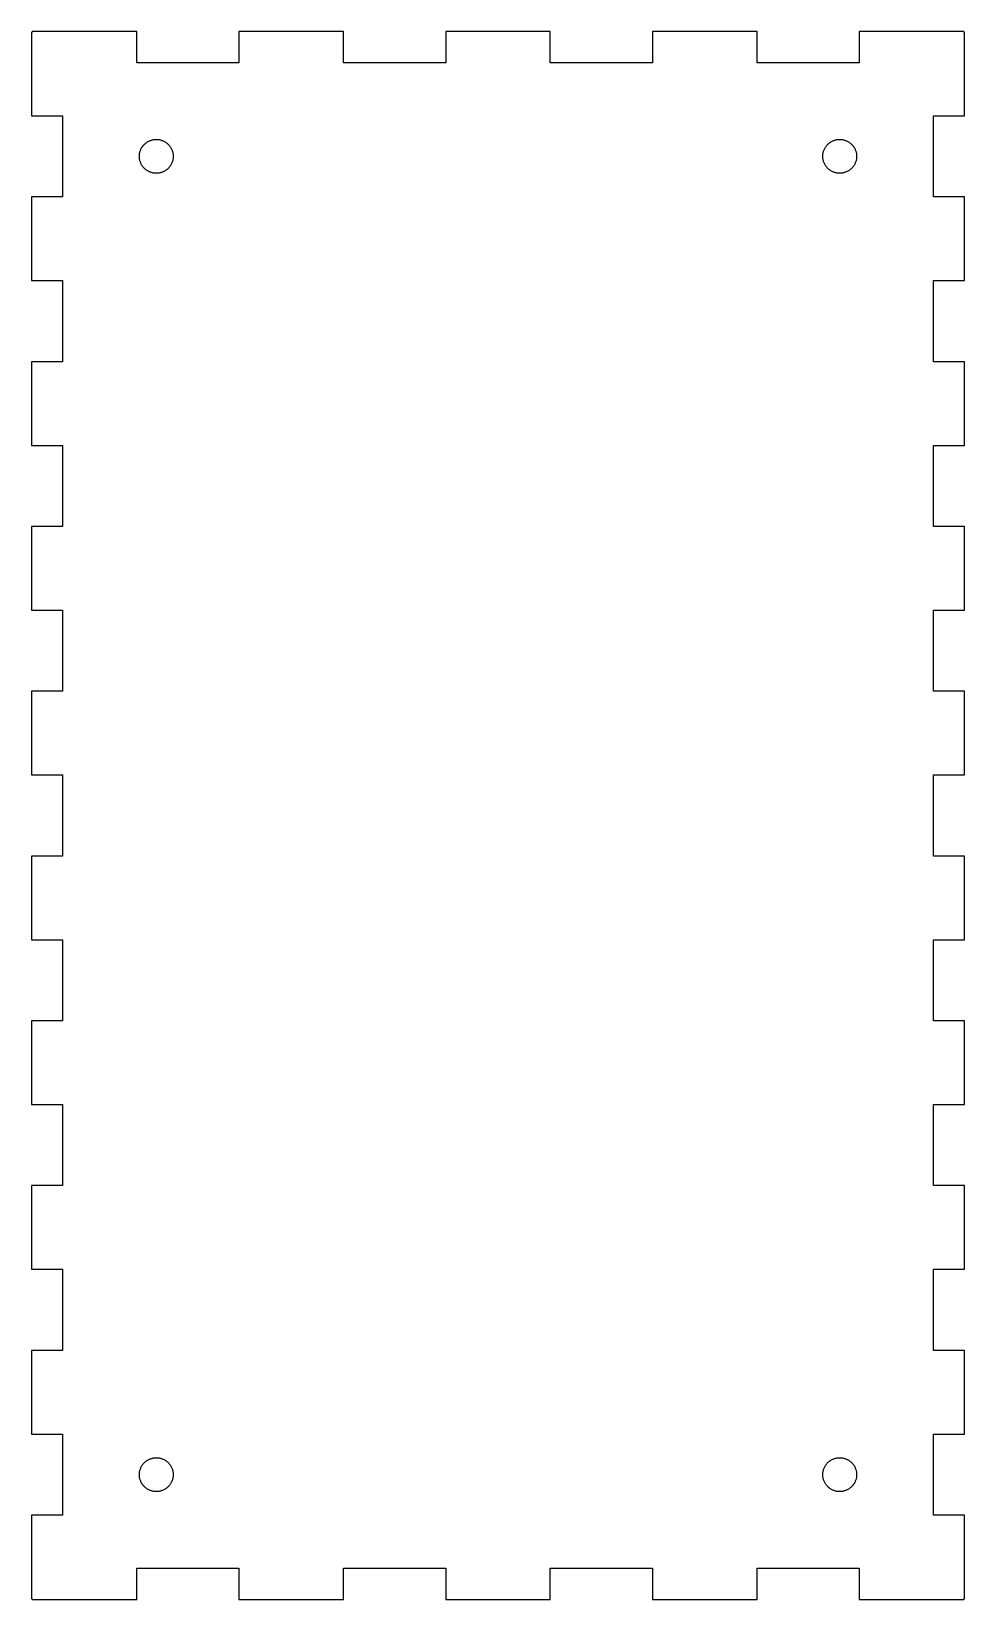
# Model space of a CAD drawing. Header units: metres. Extents: x 5 to 115, y -93 to 93.
import ezdxf

# ---------------------------------------------------------------- set-up
doc = ezdxf.new("R2010")
doc.units = ezdxf.units.M

msp = doc.modelspace()

# ---------------------------------------------------------------- linework, layer by layer
for p, q in [((17.2922, 92.67), (4.93001, 92.67)), ((4.93001, 92.67), (4.93001, 92.57)), ((17.2922, 88.97), (17.2922, 92.67)), ((41.7367, 92.67), (29.3745, 92.67)), ((29.3745, 92.67), (29.3745, 88.97)), ((41.7367, 88.97), (41.7367, 92.67)), ((66.1811, 92.67), (53.8189, 92.67)), ((53.8189, 92.67), (53.8189, 88.97)), ((66.1811, 88.97), (66.1811, 92.67)), ((90.6255, 92.67), (78.2633, 92.67)), ((78.2633, 92.67), (78.2633, 88.97)), ((90.6255, 88.97), (90.6255, 92.67)), ((115.07, 92.67), (102.708, 92.67)), ((102.708, 92.67), (102.708, 88.97)), ((115.07, 92.57), (115.07, 92.67)), ((4.93001, 92.57), (4.83, 92.57)), ((4.83, 92.57), (4.83, 82.6931)), ((115.17, 92.57), (115.07, 92.57)), ((115.17, 82.6931), (115.17, 92.57)), ((29.3745, 88.97), (17.2922, 88.97)), ((53.8189, 88.97), (41.7367, 88.97)), ((78.2633, 88.97), (66.1811, 88.97)), ((102.708, 88.97), (90.6255, 88.97)), ((4.83, 82.6931), (8.53001, 82.6931)), ((8.53001, 82.6931), (8.53001, 73.0963)), ((111.47, 73.0963), (111.47, 82.6931)), ((111.47, 82.6931), (115.17, 82.6931)), ((18.7107, 79.6914), (18.7865, 79.7271)), ((18.7865, 79.7271), (18.8638, 79.7596)), ((18.8638, 79.7596), (18.9423, 79.7887)), ((18.9423, 79.7887), (19.0219, 79.8146)), ((19.0219, 79.8146), (19.1026, 79.8372)), ((19.1026, 79.8372), (19.1842, 79.8563)), ((19.1842, 79.8563), (19.2665, 79.872)), ((19.2665, 79.872), (19.3493, 79.8842)), ((19.3493, 79.8842), (19.4326, 79.893)), ((19.4326, 79.893), (19.5163, 79.8982)), ((19.5163, 79.8982), (19.6, 79.9)), ((19.6, 79.9), (19.6838, 79.8982)), ((19.6838, 79.8982), (19.7674, 79.893)), ((19.7674, 79.893), (19.8507, 79.8842)), ((19.8507, 79.8842), (19.9335, 79.872)), ((19.9335, 79.872), (20.0158, 79.8563)), ((20.0158, 79.8563), (20.0974, 79.8372)), ((20.0974, 79.8372), (20.1781, 79.8146)), ((20.1781, 79.8146), (20.2577, 79.7887)), ((20.2577, 79.7887), (20.3363, 79.7596)), ((20.3363, 79.7596), (20.4135, 79.7271)), ((20.4135, 79.7271), (20.4893, 79.6914)), ((99.5107, 79.6914), (99.5865, 79.7271)), ((99.5865, 79.7271), (99.6637, 79.7596)), ((99.6637, 79.7596), (99.7423, 79.7887)), ((99.7423, 79.7887), (99.8219, 79.8146)), ((99.8219, 79.8146), (99.9026, 79.8372)), ((99.9026, 79.8372), (99.9842, 79.8563)), ((99.9842, 79.8563), (100.066, 79.872)), ((100.066, 79.872), (100.149, 79.8842)), ((100.149, 79.8842), (100.233, 79.893)), ((100.233, 79.893), (100.316, 79.8982)), ((100.316, 79.8982), (100.4, 79.9)), ((100.4, 79.9), (100.484, 79.8982)), ((100.484, 79.8982), (100.567, 79.893)), ((100.567, 79.893), (100.651, 79.8842)), ((100.651, 79.8842), (100.734, 79.872)), ((100.734, 79.872), (100.816, 79.8563)), ((100.816, 79.8563), (100.897, 79.8372)), ((100.897, 79.8372), (100.978, 79.8146)), ((100.978, 79.8146), (101.058, 79.7887)), ((101.058, 79.7887), (101.136, 79.7596)), ((101.136, 79.7596), (101.213, 79.7271)), ((101.213, 79.7271), (101.289, 79.6914)), ((17.6004, 77.9419), (17.604, 78.0256)), ((17.6004, 77.8581), (17.6004, 77.9419)), ((17.604, 77.7744), (17.6004, 77.8581)), ((17.604, 78.0256), (17.611, 78.1091)), ((17.611, 78.1091), (17.6215, 78.1922)), ((17.6215, 78.1922), (17.6354, 78.2747)), ((17.6354, 78.2747), (17.6528, 78.3567)), ((17.6528, 78.3567), (17.6737, 78.4378)), ((17.6737, 78.4378), (17.6979, 78.518)), ((17.6979, 78.518), (17.7254, 78.5971)), ((17.7254, 78.5971), (17.7563, 78.675)), ((17.7563, 78.675), (17.7904, 78.7516)), ((17.7904, 78.7516), (17.8276, 78.8266)), ((17.8276, 78.8266), (17.868, 78.9)), ((17.868, 78.9), (17.9113, 78.9716)), ((17.9113, 78.9716), (17.9577, 79.0414)), ((17.9577, 79.0414), (18.0069, 79.1092)), ((18.0069, 79.1092), (18.059, 79.1748)), ((18.059, 79.1748), (18.1137, 79.2383)), ((18.1137, 79.2383), (18.1711, 79.2993)), ((18.1711, 79.2993), (18.2309, 79.3579)), ((18.2309, 79.3579), (18.2932, 79.414)), ((18.2932, 79.414), (18.3577, 79.4674)), ((18.3577, 79.4674), (18.4244, 79.518)), ((18.4244, 79.518), (18.4932, 79.5658)), ((18.4932, 79.5658), (18.5639, 79.6107)), ((18.5639, 79.6107), (18.6365, 79.6526)), ((18.6365, 79.6526), (18.7107, 79.6914)), ((20.4893, 79.6914), (20.5635, 79.6526)), ((20.5635, 79.6526), (20.6361, 79.6107)), ((20.6361, 79.6107), (20.7068, 79.5658)), ((20.7068, 79.5658), (20.7756, 79.518)), ((20.7756, 79.518), (20.8423, 79.4674)), ((20.8423, 79.4674), (20.9068, 79.414)), ((20.9068, 79.414), (20.9691, 79.3579)), ((20.9691, 79.3579), (21.0289, 79.2993)), ((21.0289, 79.2993), (21.0863, 79.2383)), ((21.0863, 79.2383), (21.141, 79.1748)), ((21.141, 79.1748), (21.1931, 79.1092)), ((21.1931, 79.1092), (21.2423, 79.0414)), ((21.2423, 79.0414), (21.2887, 78.9716)), ((21.2887, 78.9716), (21.3321, 78.9)), ((21.3321, 78.9), (21.3724, 78.8266)), ((21.3724, 78.8266), (21.4097, 78.7516)), ((21.4097, 78.7516), (21.4437, 78.675)), ((21.4437, 78.675), (21.4746, 78.5971)), ((21.4746, 78.5971), (21.5021, 78.518)), ((21.5021, 78.518), (21.5263, 78.4378)), ((21.5263, 78.4378), (21.5472, 78.3567)), ((21.5472, 78.3567), (21.5646, 78.2747)), ((21.5646, 78.2747), (21.5786, 78.1922)), ((21.5786, 78.1922), (21.5891, 78.1091)), ((21.5891, 78.1091), (21.5961, 78.0256)), ((21.5961, 78.0256), (21.5996, 77.9419)), ((21.5996, 77.8581), (21.5961, 77.7744)), ((21.5996, 77.9419), (21.5996, 77.8581)), ((98.4004, 77.9419), (98.4039, 78.0256)), ((98.4004, 77.8581), (98.4004, 77.9419)), ((98.4039, 77.7744), (98.4004, 77.8581)), ((98.4039, 78.0256), (98.4109, 78.1091)), ((98.4109, 78.1091), (98.4214, 78.1922)), ((98.4214, 78.1922), (98.4354, 78.2747)), ((98.4354, 78.2747), (98.4528, 78.3567)), ((98.4528, 78.3567), (98.4737, 78.4378)), ((98.4737, 78.4378), (98.4979, 78.518)), ((98.4979, 78.518), (98.5254, 78.5971)), ((98.5254, 78.5971), (98.5563, 78.675)), ((98.5563, 78.675), (98.5903, 78.7516)), ((98.5903, 78.7516), (98.6276, 78.8266)), ((98.6276, 78.8266), (98.6679, 78.9)), ((98.6679, 78.9), (98.7113, 78.9716)), ((98.7113, 78.9716), (98.7577, 79.0414)), ((98.7577, 79.0414), (98.8069, 79.1092)), ((98.8069, 79.1092), (98.859, 79.1748)), ((98.859, 79.1748), (98.9137, 79.2383)), ((98.9137, 79.2383), (98.9711, 79.2993)), ((98.9711, 79.2993), (99.0309, 79.3579)), ((99.0309, 79.3579), (99.0932, 79.414)), ((99.0932, 79.414), (99.1577, 79.4674)), ((99.1577, 79.4674), (99.2244, 79.518)), ((99.2244, 79.518), (99.2932, 79.5658)), ((99.2932, 79.5658), (99.3639, 79.6107)), ((99.3639, 79.6107), (99.4365, 79.6526)), ((99.4365, 79.6526), (99.5107, 79.6914)), ((101.289, 79.6914), (101.363, 79.6526)), ((101.363, 79.6526), (101.436, 79.6107)), ((101.436, 79.6107), (101.507, 79.5658)), ((101.507, 79.5658), (101.576, 79.518)), ((101.576, 79.518), (101.642, 79.4674)), ((101.642, 79.4674), (101.707, 79.414)), ((101.707, 79.414), (101.769, 79.3579)), ((101.769, 79.3579), (101.829, 79.2993)), ((101.829, 79.2993), (101.886, 79.2383)), ((101.886, 79.2383), (101.941, 79.1748)), ((101.941, 79.1748), (101.993, 79.1092)), ((101.993, 79.1092), (102.042, 79.0414)), ((102.042, 79.0414), (102.089, 78.9716)), ((102.089, 78.9716), (102.132, 78.9)), ((102.132, 78.9), (102.172, 78.8266)), ((102.172, 78.8266), (102.21, 78.7516)), ((102.21, 78.7516), (102.244, 78.675)), ((102.244, 78.675), (102.275, 78.5971)), ((102.275, 78.5971), (102.302, 78.518)), ((102.302, 78.518), (102.326, 78.4378)), ((102.326, 78.4378), (102.347, 78.3567)), ((102.347, 78.3567), (102.365, 78.2747)), ((102.365, 78.2747), (102.379, 78.1922)), ((102.379, 78.1922), (102.389, 78.1091)), ((102.389, 78.1091), (102.396, 78.0256)), ((102.396, 78.0256), (102.4, 77.9419)), ((102.4, 77.8581), (102.396, 77.7744)), ((102.4, 77.9419), (102.4, 77.8581)), ((17.611, 77.6909), (17.604, 77.7744)), ((17.6215, 77.6078), (17.611, 77.6909)), ((17.6354, 77.5252), (17.6215, 77.6078)), ((17.6528, 77.4433), (17.6354, 77.5252)), ((17.6737, 77.3622), (17.6528, 77.4433)), ((17.6979, 77.282), (17.6737, 77.3622)), ((17.7254, 77.2029), (17.6979, 77.282)), ((17.7563, 77.125), (17.7254, 77.2029)), ((17.7904, 77.0484), (17.7563, 77.125)), ((17.8276, 76.9734), (17.7904, 77.0484)), ((17.868, 76.9), (17.8276, 76.9734)), ((17.9113, 76.8283), (17.868, 76.9)), ((17.9577, 76.7586), (17.9113, 76.8283)), ((18.0069, 76.6908), (17.9577, 76.7586)), ((18.059, 76.6251), (18.0069, 76.6908)), ((18.1137, 76.5617), (18.059, 76.6251)), ((18.1711, 76.5007), (18.1137, 76.5617)), ((18.2309, 76.4421), (18.1711, 76.5007)), ((18.2932, 76.386), (18.2309, 76.4421)), ((18.3577, 76.3326), (18.2932, 76.386)), ((18.4244, 76.282), (18.3577, 76.3326)), ((18.4932, 76.2341), (18.4244, 76.282)), ((18.5639, 76.1893), (18.4932, 76.2341)), ((18.6365, 76.1474), (18.5639, 76.1893)), ((18.7107, 76.1086), (18.6365, 76.1474)), ((18.7865, 76.0729), (18.7107, 76.1086)), ((18.8638, 76.0404), (18.7865, 76.0729)), ((18.9423, 76.0112), (18.8638, 76.0404)), ((19.0219, 75.9854), (18.9423, 76.0112)), ((20.2577, 76.0112), (20.1781, 75.9854)), ((20.3363, 76.0404), (20.2577, 76.0112)), ((20.4135, 76.0729), (20.3363, 76.0404)), ((20.4893, 76.1086), (20.4135, 76.0729)), ((20.5635, 76.1474), (20.4893, 76.1086)), ((20.6361, 76.1893), (20.5635, 76.1474)), ((20.7068, 76.2341), (20.6361, 76.1893)), ((20.7756, 76.282), (20.7068, 76.2341)), ((20.8423, 76.3326), (20.7756, 76.282)), ((20.9068, 76.386), (20.8423, 76.3326)), ((20.9691, 76.4421), (20.9068, 76.386)), ((21.0289, 76.5007), (20.9691, 76.4421)), ((21.0863, 76.5617), (21.0289, 76.5007)), ((21.141, 76.6251), (21.0863, 76.5617)), ((21.1931, 76.6908), (21.141, 76.6251)), ((21.2423, 76.7586), (21.1931, 76.6908)), ((21.2887, 76.8283), (21.2423, 76.7586)), ((21.3321, 76.9), (21.2887, 76.8283)), ((21.3724, 76.9734), (21.3321, 76.9)), ((21.4097, 77.0484), (21.3724, 76.9734)), ((21.4437, 77.125), (21.4097, 77.0484)), ((21.4746, 77.2029), (21.4437, 77.125)), ((21.5021, 77.282), (21.4746, 77.2029)), ((21.5263, 77.3622), (21.5021, 77.282)), ((21.5472, 77.4433), (21.5263, 77.3622)), ((21.5646, 77.5252), (21.5472, 77.4433)), ((21.5786, 77.6078), (21.5646, 77.5252)), ((21.5891, 77.6909), (21.5786, 77.6078)), ((21.5961, 77.7744), (21.5891, 77.6909)), ((98.4109, 77.6909), (98.4039, 77.7744)), ((98.4214, 77.6078), (98.4109, 77.6909)), ((98.4354, 77.5252), (98.4214, 77.6078)), ((98.4528, 77.4433), (98.4354, 77.5252)), ((98.4737, 77.3622), (98.4528, 77.4433)), ((98.4979, 77.282), (98.4737, 77.3622)), ((98.5254, 77.2029), (98.4979, 77.282)), ((98.5563, 77.125), (98.5254, 77.2029)), ((98.5903, 77.0484), (98.5563, 77.125)), ((98.6276, 76.9734), (98.5903, 77.0484)), ((98.6679, 76.9), (98.6276, 76.9734)), ((98.7113, 76.8283), (98.6679, 76.9)), ((98.7577, 76.7586), (98.7113, 76.8283)), ((98.8069, 76.6908), (98.7577, 76.7586)), ((98.859, 76.6251), (98.8069, 76.6908)), ((98.9137, 76.5617), (98.859, 76.6251)), ((98.9711, 76.5007), (98.9137, 76.5617)), ((99.0309, 76.4421), (98.9711, 76.5007)), ((99.0932, 76.386), (99.0309, 76.4421)), ((99.1577, 76.3326), (99.0932, 76.386)), ((99.2244, 76.282), (99.1577, 76.3326)), ((99.2932, 76.2341), (99.2244, 76.282)), ((99.3639, 76.1893), (99.2932, 76.2341)), ((99.4365, 76.1474), (99.3639, 76.1893)), ((99.5107, 76.1086), (99.4365, 76.1474)), ((99.5865, 76.0729), (99.5107, 76.1086)), ((99.6637, 76.0404), (99.5865, 76.0729)), ((99.7423, 76.0112), (99.6637, 76.0404)), ((99.8219, 75.9854), (99.7423, 76.0112)), ((101.058, 76.0112), (100.978, 75.9854)), ((101.136, 76.0404), (101.058, 76.0112)), ((101.213, 76.0729), (101.136, 76.0404)), ((101.289, 76.1086), (101.213, 76.0729)), ((101.363, 76.1474), (101.289, 76.1086)), ((101.436, 76.1893), (101.363, 76.1474)), ((101.507, 76.2341), (101.436, 76.1893)), ((101.576, 76.282), (101.507, 76.2341)), ((101.642, 76.3326), (101.576, 76.282)), ((101.707, 76.386), (101.642, 76.3326)), ((101.769, 76.4421), (101.707, 76.386)), ((101.829, 76.5007), (101.769, 76.4421)), ((101.886, 76.5617), (101.829, 76.5007)), ((101.941, 76.6251), (101.886, 76.5617)), ((101.993, 76.6908), (101.941, 76.6251)), ((102.042, 76.7586), (101.993, 76.6908)), ((102.089, 76.8283), (102.042, 76.7586)), ((102.132, 76.9), (102.089, 76.8283)), ((102.172, 76.9734), (102.132, 76.9)), ((102.21, 77.0484), (102.172, 76.9734)), ((102.244, 77.125), (102.21, 77.0484)), ((102.275, 77.2029), (102.244, 77.125)), ((102.302, 77.282), (102.275, 77.2029)), ((102.326, 77.3622), (102.302, 77.282)), ((102.347, 77.4433), (102.326, 77.3622)), ((102.365, 77.5252), (102.347, 77.4433)), ((102.379, 77.6078), (102.365, 77.5252)), ((102.389, 77.6909), (102.379, 77.6078)), ((102.396, 77.7744), (102.389, 77.6909)), ((19.1026, 75.9628), (19.0219, 75.9854)), ((19.1842, 75.9437), (19.1026, 75.9628)), ((19.2665, 75.928), (19.1842, 75.9437)), ((19.3493, 75.9158), (19.2665, 75.928)), ((19.4326, 75.907), (19.3493, 75.9158)), ((19.5163, 75.9017), (19.4326, 75.907)), ((19.6, 75.9), (19.5163, 75.9017)), ((19.6838, 75.9017), (19.6, 75.9)), ((19.7674, 75.907), (19.6838, 75.9017)), ((19.8507, 75.9158), (19.7674, 75.907)), ((19.9335, 75.928), (19.8507, 75.9158)), ((20.0158, 75.9437), (19.9335, 75.928)), ((20.0974, 75.9628), (20.0158, 75.9437)), ((20.1781, 75.9854), (20.0974, 75.9628)), ((99.9026, 75.9628), (99.8219, 75.9854)), ((99.9842, 75.9437), (99.9026, 75.9628)), ((100.066, 75.928), (99.9842, 75.9437)), ((100.149, 75.9158), (100.066, 75.928)), ((100.233, 75.907), (100.149, 75.9158)), ((100.316, 75.9017), (100.233, 75.907)), ((100.4, 75.9), (100.316, 75.9017)), ((100.484, 75.9017), (100.4, 75.9)), ((100.567, 75.907), (100.484, 75.9017)), ((100.651, 75.9158), (100.567, 75.907)), ((100.734, 75.928), (100.651, 75.9158)), ((100.816, 75.9437), (100.734, 75.928)), ((100.897, 75.9628), (100.816, 75.9437)), ((100.978, 75.9854), (100.897, 75.9628)), ((8.53001, 73.0963), (4.83, 73.0963)), ((4.83, 73.0963), (4.83, 63.2195)), ((115.17, 73.0963), (111.47, 73.0963)), ((115.17, 63.2195), (115.17, 73.0963)), ((4.83, 63.2195), (8.53001, 63.2195)), ((8.53001, 63.2195), (8.53001, 53.6226)), ((111.47, 53.6226), (111.47, 63.2195)), ((111.47, 63.2195), (115.17, 63.2195)), ((8.53001, 53.6226), (4.83, 53.6226)), ((4.83, 53.6226), (4.83, 43.7458)), ((115.17, 53.6226), (111.47, 53.6226)), ((115.17, 43.7458), (115.17, 53.6226)), ((4.83, 43.7458), (8.53001, 43.7458)), ((8.53001, 43.7458), (8.53001, 34.1489)), ((111.47, 34.1489), (111.47, 43.7458)), ((111.47, 43.7458), (115.17, 43.7458)), ((8.53001, 34.1489), (4.83, 34.1489)), ((4.83, 34.1489), (4.83, 24.2721)), ((115.17, 34.1489), (111.47, 34.1489)), ((115.17, 24.2721), (115.17, 34.1489)), ((4.83, 24.2721), (8.53001, 24.2721)), ((8.53001, 24.2721), (8.53001, 14.6753)), ((111.47, 14.6753), (111.47, 24.2721)), ((111.47, 24.2721), (115.17, 24.2721)), ((8.53001, 14.6753), (4.83, 14.6753)), ((4.83, 14.6753), (4.83, 4.79842)), ((115.17, 14.6753), (111.47, 14.6753)), ((115.17, 4.79842), (115.17, 14.6753)), ((4.83, 4.79842), (8.53001, 4.79842)), ((8.53001, 4.79842), (8.53001, -4.79842)), ((111.47, -4.79842), (111.47, 4.79842)), ((111.47, 4.79842), (115.17, 4.79842)), ((8.53001, -4.79842), (4.83, -4.79842)), ((4.83, -4.79842), (4.83, -14.6753)), ((115.17, -4.79842), (111.47, -4.79842)), ((115.17, -14.6753), (115.17, -4.79842)), ((4.83, -14.6753), (8.53001, -14.6753)), ((8.53001, -14.6753), (8.53001, -24.2721)), ((111.47, -24.2721), (111.47, -14.6753)), ((111.47, -14.6753), (115.17, -14.6753)), ((8.53001, -24.2721), (4.83, -24.2721)), ((4.83, -24.2721), (4.83, -34.1489)), ((115.17, -24.2721), (111.47, -24.2721)), ((115.17, -34.1489), (115.17, -24.2721)), ((4.83, -34.1489), (8.53001, -34.1489)), ((8.53001, -34.1489), (8.53001, -43.7458)), ((111.47, -43.7458), (111.47, -34.1489)), ((111.47, -34.1489), (115.17, -34.1489)), ((8.53001, -43.7458), (4.83, -43.7458)), ((4.83, -43.7458), (4.83, -53.6226)), ((115.17, -43.7458), (111.47, -43.7458)), ((115.17, -53.6226), (115.17, -43.7458)), ((4.83, -53.6226), (8.53001, -53.6226)), ((8.53001, -53.6226), (8.53001, -63.2195)), ((111.47, -63.2195), (111.47, -53.6226)), ((111.47, -53.6226), (115.17, -53.6226)), ((8.53001, -63.2195), (4.83, -63.2195)), ((4.83, -63.2195), (4.83, -73.0963)), ((115.17, -63.2195), (111.47, -63.2195)), ((115.17, -73.0963), (115.17, -63.2195)), ((4.83, -73.0963), (8.53001, -73.0963)), ((8.53001, -73.0963), (8.53001, -82.6931)), ((111.47, -82.6931), (111.47, -73.0963)), ((111.47, -73.0963), (115.17, -73.0963)), ((18.9423, -76.0112), (19.0219, -75.9854)), ((19.0219, -75.9854), (19.1026, -75.9628)), ((19.1026, -75.9628), (19.1842, -75.9437)), ((19.1842, -75.9437), (19.2665, -75.928)), ((19.2665, -75.928), (19.3493, -75.9158)), ((19.3493, -75.9158), (19.4326, -75.907)), ((19.4326, -75.907), (19.5163, -75.9017)), ((19.5163, -75.9017), (19.6, -75.9)), ((19.6, -75.9), (19.6838, -75.9017)), ((19.6838, -75.9017), (19.7674, -75.907)), ((19.7674, -75.907), (19.8507, -75.9158)), ((19.8507, -75.9158), (19.9335, -75.928)), ((19.9335, -75.928), (20.0158, -75.9437)), ((20.0158, -75.9437), (20.0974, -75.9628)), ((20.0974, -75.9628), (20.1781, -75.9854)), ((20.1781, -75.9854), (20.2577, -76.0112)), ((99.7423, -76.0112), (99.8219, -75.9854)), ((99.8219, -75.9854), (99.9026, -75.9628)), ((99.9026, -75.9628), (99.9842, -75.9437)), ((99.9842, -75.9437), (100.066, -75.928)), ((100.066, -75.928), (100.149, -75.9158)), ((100.149, -75.9158), (100.233, -75.907)), ((100.233, -75.907), (100.316, -75.9017)), ((100.316, -75.9017), (100.4, -75.9)), ((100.4, -75.9), (100.484, -75.9017)), ((100.484, -75.9017), (100.567, -75.907)), ((100.567, -75.907), (100.651, -75.9158)), ((100.651, -75.9158), (100.734, -75.928)), ((100.734, -75.928), (100.816, -75.9437)), ((100.816, -75.9437), (100.897, -75.9628)), ((100.897, -75.9628), (100.978, -75.9854)), ((100.978, -75.9854), (101.058, -76.0112)), ((17.6004, -77.8581), (17.604, -77.7744)), ((17.604, -77.7744), (17.611, -77.6909)), ((17.611, -77.6909), (17.6215, -77.6078)), ((17.6215, -77.6078), (17.6354, -77.5252)), ((17.6354, -77.5252), (17.6528, -77.4433)), ((17.6528, -77.4433), (17.6737, -77.3622)), ((17.6737, -77.3622), (17.6979, -77.282)), ((17.6979, -77.282), (17.7254, -77.2029)), ((17.7254, -77.2029), (17.7563, -77.125)), ((17.7563, -77.125), (17.7904, -77.0484)), ((17.7904, -77.0484), (17.8276, -76.9734)), ((17.8276, -76.9734), (17.868, -76.9)), ((17.868, -76.9), (17.9113, -76.8283)), ((17.9113, -76.8283), (17.9577, -76.7586)), ((17.9577, -76.7586), (18.0069, -76.6908)), ((18.0069, -76.6908), (18.059, -76.6251)), ((18.059, -76.6251), (18.1137, -76.5617)), ((18.1137, -76.5617), (18.1711, -76.5007)), ((18.1711, -76.5007), (18.2309, -76.4421)), ((18.2309, -76.4421), (18.2932, -76.386)), ((18.2932, -76.386), (18.3577, -76.3326)), ((18.3577, -76.3326), (18.4244, -76.282)), ((18.4244, -76.282), (18.4932, -76.2341)), ((18.4932, -76.2341), (18.5639, -76.1893)), ((18.5639, -76.1893), (18.6365, -76.1474)), ((18.6365, -76.1474), (18.7107, -76.1086)), ((18.7107, -76.1086), (18.7865, -76.0729)), ((18.7865, -76.0729), (18.8638, -76.0404)), ((18.8638, -76.0404), (18.9423, -76.0112)), ((20.2577, -76.0112), (20.3363, -76.0404)), ((20.3363, -76.0404), (20.4135, -76.0729)), ((20.4135, -76.0729), (20.4893, -76.1086)), ((20.4893, -76.1086), (20.5635, -76.1474)), ((20.5635, -76.1474), (20.6361, -76.1893)), ((20.6361, -76.1893), (20.7068, -76.2341)), ((20.7068, -76.2341), (20.7756, -76.282)), ((20.7756, -76.282), (20.8423, -76.3326)), ((20.8423, -76.3326), (20.9068, -76.386)), ((20.9068, -76.386), (20.9691, -76.4421)), ((20.9691, -76.4421), (21.0289, -76.5007)), ((21.0289, -76.5007), (21.0863, -76.5617)), ((21.0863, -76.5617), (21.141, -76.6251)), ((21.141, -76.6251), (21.1931, -76.6908)), ((21.1931, -76.6908), (21.2423, -76.7586)), ((21.2423, -76.7586), (21.2887, -76.8283)), ((21.2887, -76.8283), (21.3321, -76.9)), ((21.3321, -76.9), (21.3724, -76.9734)), ((21.3724, -76.9734), (21.4097, -77.0484)), ((21.4097, -77.0484), (21.4437, -77.125)), ((21.4437, -77.125), (21.4746, -77.2029)), ((21.4746, -77.2029), (21.5021, -77.282)), ((21.5021, -77.282), (21.5263, -77.3622)), ((21.5263, -77.3622), (21.5472, -77.4433)), ((21.5472, -77.4433), (21.5646, -77.5252)), ((21.5646, -77.5252), (21.5786, -77.6078)), ((21.5786, -77.6078), (21.5891, -77.6909)), ((21.5891, -77.6909), (21.5961, -77.7744)), ((21.5961, -77.7744), (21.5996, -77.8581)), ((98.4004, -77.8581), (98.4039, -77.7744)), ((98.4039, -77.7744), (98.4109, -77.6909)), ((98.4109, -77.6909), (98.4214, -77.6078)), ((98.4214, -77.6078), (98.4354, -77.5252)), ((98.4354, -77.5252), (98.4528, -77.4433)), ((98.4528, -77.4433), (98.4737, -77.3622)), ((98.4737, -77.3622), (98.4979, -77.282)), ((98.4979, -77.282), (98.5254, -77.2029)), ((98.5254, -77.2029), (98.5563, -77.125)), ((98.5563, -77.125), (98.5903, -77.0484)), ((98.5903, -77.0484), (98.6276, -76.9734)), ((98.6276, -76.9734), (98.6679, -76.9)), ((98.6679, -76.9), (98.7113, -76.8283)), ((98.7113, -76.8283), (98.7577, -76.7586)), ((98.7577, -76.7586), (98.8069, -76.6908)), ((98.8069, -76.6908), (98.859, -76.6251)), ((98.859, -76.6251), (98.9137, -76.5617)), ((98.9137, -76.5617), (98.9711, -76.5007)), ((98.9711, -76.5007), (99.0309, -76.4421)), ((99.0309, -76.4421), (99.0932, -76.386)), ((99.0932, -76.386), (99.1577, -76.3326)), ((99.1577, -76.3326), (99.2244, -76.282)), ((99.2244, -76.282), (99.2932, -76.2341)), ((99.2932, -76.2341), (99.3639, -76.1893)), ((99.3639, -76.1893), (99.4365, -76.1474)), ((99.4365, -76.1474), (99.5107, -76.1086)), ((99.5107, -76.1086), (99.5865, -76.0729)), ((99.5865, -76.0729), (99.6637, -76.0404)), ((99.6637, -76.0404), (99.7423, -76.0112)), ((101.058, -76.0112), (101.136, -76.0404)), ((101.136, -76.0404), (101.213, -76.0729)), ((101.213, -76.0729), (101.289, -76.1086)), ((101.289, -76.1086), (101.363, -76.1474)), ((101.363, -76.1474), (101.436, -76.1893)), ((101.436, -76.1893), (101.507, -76.2341)), ((101.507, -76.2341), (101.576, -76.282)), ((101.576, -76.282), (101.642, -76.3326)), ((101.642, -76.3326), (101.707, -76.386)), ((101.707, -76.386), (101.769, -76.4421)), ((101.769, -76.4421), (101.829, -76.5007)), ((101.829, -76.5007), (101.886, -76.5617)), ((101.886, -76.5617), (101.941, -76.6251)), ((101.941, -76.6251), (101.993, -76.6908)), ((101.993, -76.6908), (102.042, -76.7586)), ((102.042, -76.7586), (102.089, -76.8283)), ((102.089, -76.8283), (102.132, -76.9)), ((102.132, -76.9), (102.172, -76.9734)), ((102.172, -76.9734), (102.21, -77.0484)), ((102.21, -77.0484), (102.244, -77.125)), ((102.244, -77.125), (102.275, -77.2029)), ((102.275, -77.2029), (102.302, -77.282)), ((102.302, -77.282), (102.326, -77.3622)), ((102.326, -77.3622), (102.347, -77.4433)), ((102.347, -77.4433), (102.365, -77.5252)), ((102.365, -77.5252), (102.379, -77.6078)), ((102.379, -77.6078), (102.389, -77.6909)), ((102.389, -77.6909), (102.396, -77.7744)), ((102.396, -77.7744), (102.4, -77.8581)), ((17.6004, -77.9419), (17.6004, -77.8581)), ((17.604, -78.0256), (17.6004, -77.9419)), ((17.611, -78.1091), (17.604, -78.0256)), ((17.6215, -78.1922), (17.611, -78.1091)), ((17.6354, -78.2747), (17.6215, -78.1922)), ((17.6528, -78.3567), (17.6354, -78.2747)), ((17.6737, -78.4378), (17.6528, -78.3567)), ((17.6979, -78.518), (17.6737, -78.4378)), ((17.7254, -78.5971), (17.6979, -78.518)), ((17.7563, -78.675), (17.7254, -78.5971)), ((17.7904, -78.7516), (17.7563, -78.675)), ((17.8276, -78.8266), (17.7904, -78.7516)), ((17.868, -78.9), (17.8276, -78.8266)), ((17.9113, -78.9716), (17.868, -78.9)), ((17.9577, -79.0414), (17.9113, -78.9716)), ((18.0069, -79.1092), (17.9577, -79.0414)), ((18.059, -79.1748), (18.0069, -79.1092)), ((18.1137, -79.2383), (18.059, -79.1748)), ((18.1711, -79.2993), (18.1137, -79.2383)), ((18.2309, -79.3579), (18.1711, -79.2993)), ((18.2932, -79.414), (18.2309, -79.3579)), ((18.3577, -79.4674), (18.2932, -79.414)), ((18.4244, -79.518), (18.3577, -79.4674)), ((18.4932, -79.5658), (18.4244, -79.518)), ((18.5639, -79.6107), (18.4932, -79.5658)), ((18.6365, -79.6526), (18.5639, -79.6107)), ((18.7107, -79.6914), (18.6365, -79.6526)), ((18.7865, -79.7271), (18.7107, -79.6914)), ((20.4893, -79.6914), (20.4135, -79.7271)), ((20.5635, -79.6526), (20.4893, -79.6914)), ((20.6361, -79.6107), (20.5635, -79.6526)), ((20.7068, -79.5658), (20.6361, -79.6107)), ((20.7756, -79.518), (20.7068, -79.5658)), ((20.8423, -79.4674), (20.7756, -79.518)), ((20.9068, -79.414), (20.8423, -79.4674)), ((20.9691, -79.3579), (20.9068, -79.414)), ((21.0289, -79.2993), (20.9691, -79.3579)), ((21.0863, -79.2383), (21.0289, -79.2993)), ((21.141, -79.1748), (21.0863, -79.2383)), ((21.1931, -79.1092), (21.141, -79.1748)), ((21.2423, -79.0414), (21.1931, -79.1092)), ((21.2887, -78.9716), (21.2423, -79.0414)), ((21.3321, -78.9), (21.2887, -78.9716)), ((21.3724, -78.8266), (21.3321, -78.9)), ((21.4097, -78.7516), (21.3724, -78.8266)), ((21.4437, -78.675), (21.4097, -78.7516)), ((21.4746, -78.5971), (21.4437, -78.675)), ((21.5021, -78.518), (21.4746, -78.5971)), ((21.5263, -78.4378), (21.5021, -78.518)), ((21.5472, -78.3567), (21.5263, -78.4378)), ((21.5646, -78.2747), (21.5472, -78.3567)), ((21.5786, -78.1922), (21.5646, -78.2747)), ((21.5891, -78.1091), (21.5786, -78.1922)), ((21.5961, -78.0256), (21.5891, -78.1091)), ((21.5996, -77.9419), (21.5961, -78.0256)), ((21.5996, -77.8581), (21.5996, -77.9419)), ((98.4004, -77.9419), (98.4004, -77.8581)), ((98.4039, -78.0256), (98.4004, -77.9419)), ((98.4109, -78.1091), (98.4039, -78.0256)), ((98.4214, -78.1922), (98.4109, -78.1091)), ((98.4354, -78.2747), (98.4214, -78.1922)), ((98.4528, -78.3567), (98.4354, -78.2747)), ((98.4737, -78.4378), (98.4528, -78.3567)), ((98.4979, -78.518), (98.4737, -78.4378)), ((98.5254, -78.5971), (98.4979, -78.518)), ((98.5563, -78.675), (98.5254, -78.5971)), ((98.5903, -78.7516), (98.5563, -78.675)), ((98.6276, -78.8266), (98.5903, -78.7516)), ((98.6679, -78.9), (98.6276, -78.8266)), ((98.7113, -78.9716), (98.6679, -78.9)), ((98.7577, -79.0414), (98.7113, -78.9716)), ((98.8069, -79.1092), (98.7577, -79.0414)), ((98.859, -79.1748), (98.8069, -79.1092)), ((98.9137, -79.2383), (98.859, -79.1748)), ((98.9711, -79.2993), (98.9137, -79.2383)), ((99.0309, -79.3579), (98.9711, -79.2993)), ((99.0932, -79.414), (99.0309, -79.3579)), ((99.1577, -79.4674), (99.0932, -79.414)), ((99.2244, -79.518), (99.1577, -79.4674)), ((99.2932, -79.5658), (99.2244, -79.518)), ((99.3639, -79.6107), (99.2932, -79.5658)), ((99.4365, -79.6526), (99.3639, -79.6107)), ((99.5107, -79.6914), (99.4365, -79.6526)), ((99.5865, -79.7271), (99.5107, -79.6914)), ((101.289, -79.6914), (101.213, -79.7271)), ((101.363, -79.6526), (101.289, -79.6914)), ((101.436, -79.6107), (101.363, -79.6526)), ((101.507, -79.5658), (101.436, -79.6107)), ((101.576, -79.518), (101.507, -79.5658)), ((101.642, -79.4674), (101.576, -79.518)), ((101.707, -79.414), (101.642, -79.4674)), ((101.769, -79.3579), (101.707, -79.414)), ((101.829, -79.2993), (101.769, -79.3579)), ((101.886, -79.2383), (101.829, -79.2993)), ((101.941, -79.1748), (101.886, -79.2383)), ((101.993, -79.1092), (101.941, -79.1748)), ((102.042, -79.0414), (101.993, -79.1092)), ((102.089, -78.9716), (102.042, -79.0414)), ((102.132, -78.9), (102.089, -78.9716)), ((102.172, -78.8266), (102.132, -78.9)), ((102.21, -78.7516), (102.172, -78.8266)), ((102.244, -78.675), (102.21, -78.7516)), ((102.275, -78.5971), (102.244, -78.675)), ((102.302, -78.518), (102.275, -78.5971)), ((102.326, -78.4378), (102.302, -78.518)), ((102.347, -78.3567), (102.326, -78.4378)), ((102.365, -78.2747), (102.347, -78.3567)), ((102.379, -78.1922), (102.365, -78.2747)), ((102.389, -78.1091), (102.379, -78.1922)), ((102.396, -78.0256), (102.389, -78.1091)), ((102.4, -77.9419), (102.396, -78.0256)), ((102.4, -77.8581), (102.4, -77.9419)), ((18.8638, -79.7596), (18.7865, -79.7271)), ((18.9423, -79.7887), (18.8638, -79.7596)), ((19.0219, -79.8146), (18.9423, -79.7887)), ((19.1026, -79.8372), (19.0219, -79.8146)), ((19.1842, -79.8563), (19.1026, -79.8372)), ((19.2665, -79.872), (19.1842, -79.8563)), ((19.3493, -79.8842), (19.2665, -79.872)), ((19.4326, -79.893), (19.3493, -79.8842)), ((19.5163, -79.8982), (19.4326, -79.893)), ((19.6, -79.9), (19.5163, -79.8982)), ((19.6838, -79.8982), (19.6, -79.9)), ((19.7674, -79.893), (19.6838, -79.8982)), ((19.8507, -79.8842), (19.7674, -79.893)), ((19.9335, -79.872), (19.8507, -79.8842)), ((20.0158, -79.8563), (19.9335, -79.872)), ((20.0974, -79.8372), (20.0158, -79.8563)), ((20.1781, -79.8146), (20.0974, -79.8372)), ((20.2577, -79.7887), (20.1781, -79.8146)), ((20.3363, -79.7596), (20.2577, -79.7887)), ((20.4135, -79.7271), (20.3363, -79.7596)), ((99.6637, -79.7596), (99.5865, -79.7271)), ((99.7423, -79.7887), (99.6637, -79.7596)), ((99.8219, -79.8146), (99.7423, -79.7887)), ((99.9026, -79.8372), (99.8219, -79.8146)), ((99.9842, -79.8563), (99.9026, -79.8372)), ((100.066, -79.872), (99.9842, -79.8563)), ((100.149, -79.8842), (100.066, -79.872)), ((100.233, -79.893), (100.149, -79.8842)), ((100.316, -79.8982), (100.233, -79.893)), ((100.4, -79.9), (100.316, -79.8982)), ((100.484, -79.8982), (100.4, -79.9)), ((100.567, -79.893), (100.484, -79.8982)), ((100.651, -79.8842), (100.567, -79.893)), ((100.734, -79.872), (100.651, -79.8842)), ((100.816, -79.8563), (100.734, -79.872)), ((100.897, -79.8372), (100.816, -79.8563)), ((100.978, -79.8146), (100.897, -79.8372)), ((101.058, -79.7887), (100.978, -79.8146)), ((101.136, -79.7596), (101.058, -79.7887)), ((101.213, -79.7271), (101.136, -79.7596)), ((8.53001, -82.6931), (4.83, -82.6931)), ((4.83, -82.6931), (4.83, -92.57)), ((115.17, -82.6931), (111.47, -82.6931)), ((115.17, -92.57), (115.17, -82.6931)), ((17.2922, -92.67), (17.2922, -88.97)), ((17.2922, -88.97), (29.3745, -88.97)), ((29.3745, -88.97), (29.3745, -92.67)), ((41.7367, -92.67), (41.7367, -88.97)), ((41.7367, -88.97), (53.8189, -88.97)), ((53.8189, -88.97), (53.8189, -92.67)), ((66.1811, -92.67), (66.1811, -88.97)), ((66.1811, -88.97), (78.2633, -88.97)), ((78.2633, -88.97), (78.2633, -92.67)), ((90.6255, -92.67), (90.6255, -88.97)), ((90.6255, -88.97), (102.708, -88.97)), ((102.708, -88.97), (102.708, -92.67)), ((4.83, -92.57), (4.93001, -92.57)), ((4.93001, -92.57), (4.93001, -92.67)), ((4.93001, -92.67), (17.2922, -92.67)), ((29.3745, -92.67), (41.7367, -92.67)), ((53.8189, -92.67), (66.1811, -92.67)), ((78.2633, -92.67), (90.6255, -92.67)), ((102.708, -92.67), (115.07, -92.67)), ((115.07, -92.67), (115.07, -92.57)), ((115.07, -92.57), (115.17, -92.57))]:
    msp.add_line(p, q)

doc.saveas('drawing.dxf')
